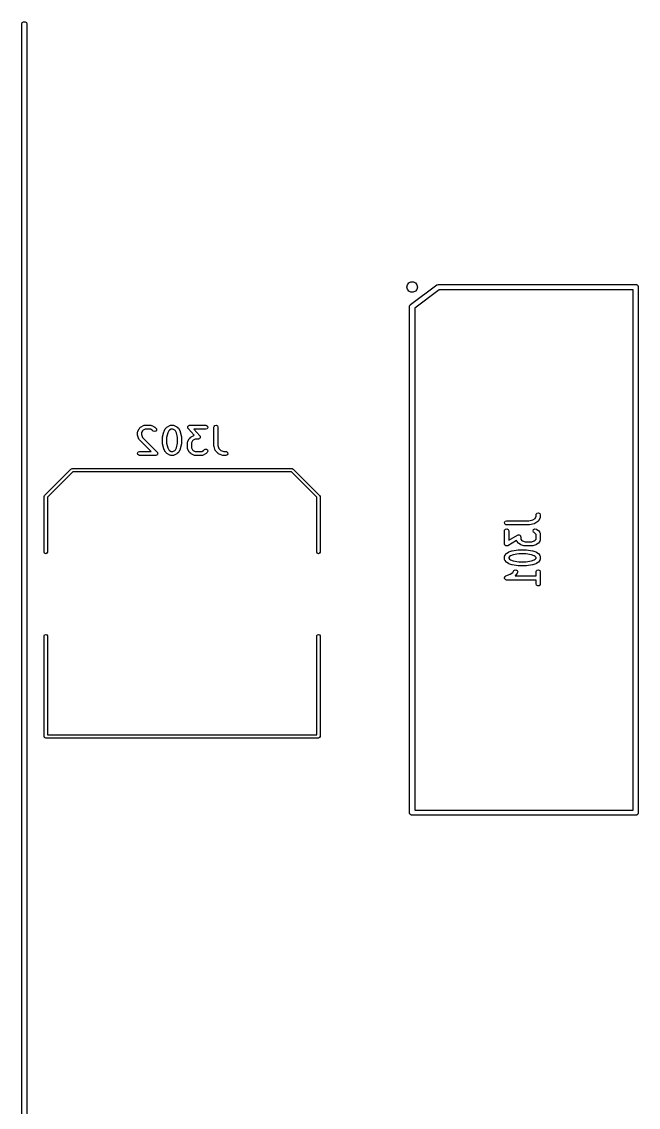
# Model space of a CAD drawing. Extents: x 54 to 297, y -260 to -31.
# Drawn here: x 72.9 to 96.35, y -84.21 to -42.9 of the extents above; entities that cross this region are included whole.
import ezdxf

# ---------------------------------------------------------------- set-up
doc = ezdxf.new("R2010")
doc.units = 0
doc.layers.add('BLACK', color=7, linetype='CONTINUOUS')

msp = doc.modelspace()

# ---------------------------------------------------------------- linework, layer by layer
at = {"layer": 'BLACK', "linetype": 'CONTINUOUS'}
for p, q in [((72.9, -43), (72.9191, -42.9412)), ((72.9191, -42.9412), (72.9691, -42.9049)), ((72.9691, -42.9049), (73.0309, -42.9049)), ((73.0309, -42.9049), (73.0809, -42.9412)), ((73.0809, -42.9412), (73.1, -43)), ((72.9, -250), (72.9, -43)), ((73.1, -43), (73.1, -250)), ((87.5699, -52.913), (87.6255, -52.8435)), ((87.6255, -52.8435), (87.7057, -52.805)), ((87.7057, -52.805), (87.7946, -52.805)), ((87.7946, -52.805), (87.8748, -52.8437)), ((87.8748, -52.8437), (87.9302, -52.9133)), ((87.55, -52.9997), (87.5699, -52.913)), ((87.5696, -53.0864), (87.55, -52.9997)), ((87.625, -53.1561), (87.5696, -53.0864)), ((87.705, -53.1949), (87.625, -53.1561)), ((87.69, -53.67), (88.69, -52.92)), ((87.794, -53.1951), (87.705, -53.1949)), ((87.8742, -53.1567), (87.794, -53.1951)), ((88.7833, -53.1), (87.85, -53.8)), ((87.9299, -53.0874), (87.8742, -53.1567)), ((87.95, -53.0007), (87.9299, -53.0874)), ((87.9302, -52.9133), (87.95, -53)), ((87.95, -53), (87.95, -53.0007)), ((88.69, -52.92), (88.6908, -52.9197)), ((88.6908, -52.9197), (88.6912, -52.9191)), ((88.6912, -52.9191), (88.7199, -52.9098)), ((88.7199, -52.9098), (88.7485, -52.9)), ((88.7485, -52.9), (88.7492, -52.9002)), ((88.7492, -52.9002), (88.75, -52.9)), ((88.75, -52.9), (96.25, -52.9)), ((96.15, -53.1), (88.7833, -53.1)), ((96.15, -72.9), (96.15, -53.1)), ((96.25, -52.9), (96.2651, -52.9049)), ((96.2651, -52.9049), (96.2809, -52.9049)), ((96.2809, -52.9049), (96.2937, -52.9142)), ((96.2937, -52.9142), (96.3088, -52.9191)), ((96.3088, -52.9191), (96.3181, -52.9319)), ((96.3181, -52.9319), (96.3309, -52.9412)), ((96.3309, -52.9412), (96.3358, -52.9563)), ((96.3358, -52.9563), (96.3451, -52.9691)), ((96.3451, -52.9691), (96.3451, -52.9849)), ((96.3451, -52.9849), (96.35, -53)), ((96.35, -53), (96.35, -73)), ((87.664, -53.707), (87.6691, -53.6912)), ((87.6691, -53.6912), (87.6813, -53.6823)), ((87.6813, -53.6823), (87.69, -53.67)), ((87.65, -53.75), (87.6547, -53.7356)), ((87.65, -73), (87.65, -53.75)), ((87.6544, -53.7205), (87.664, -53.707)), ((87.6547, -53.7356), (87.6544, -53.7205)), ((87.85, -53.8), (87.85, -72.9)), ((77.306, -58.5229), (77.3105, -58.4972)), ((77.306, -58.6181), (77.306, -58.5229)), ((77.3065, -58.6196), (77.306, -58.6181)), ((77.3098, -58.6418), (77.3065, -58.6196)), ((77.3574, -58.7847), (77.3098, -58.6418)), ((77.3105, -58.4972), (77.3134, -58.4938)), ((77.3134, -58.4938), (77.3139, -58.4893)), ((77.3139, -58.4893), (77.3615, -58.3941)), ((77.3615, -58.3941), (77.3748, -58.3761)), ((77.3748, -58.3761), (77.3755, -58.3746)), ((77.3755, -58.3746), (77.4232, -58.327)), ((77.4232, -58.327), (77.4415, -58.3141)), ((77.4415, -58.3141), (77.4426, -58.3129)), ((77.4426, -58.3129), (77.5379, -58.2653)), ((77.4902, -58.472), (77.456, -58.5406)), ((77.456, -58.5406), (77.456, -58.6059)), ((77.456, -58.6059), (77.4941, -58.7204)), ((77.5206, -58.4416), (77.4902, -58.472)), ((77.5891, -58.4074), (77.5206, -58.4416)), ((77.5379, -58.2653), (77.5629, -58.2579)), ((77.5629, -58.2579), (77.5672, -58.2589)), ((77.5672, -58.2589), (77.5714, -58.2574)), ((77.5714, -58.2574), (77.8095, -58.2574)), ((77.7918, -58.4074), (77.5891, -58.4074)), ((77.8603, -58.4416), (77.7918, -58.4074)), ((77.8095, -58.2574), (77.8352, -58.2619)), ((77.8352, -58.2619), (77.8386, -58.2648)), ((77.8386, -58.2648), (77.8431, -58.2653)), ((77.8431, -58.2653), (77.9383, -58.3129)), ((77.8993, -58.4807), (77.8603, -58.4416)), ((77.9458, -58.5023), (77.8993, -58.4807)), ((77.9383, -58.3129), (77.9563, -58.3263)), ((77.9954, -58.4891), (77.9458, -58.5023)), ((77.9563, -58.3263), (77.9578, -58.327)), ((77.9578, -58.327), (78.0054, -58.3746)), ((78.0248, -58.447), (77.9954, -58.4891)), ((78.0054, -58.3746), (78.0204, -58.3959)), ((78.0204, -58.3959), (78.0248, -58.447)), ((78.2606, -58.6951), (78.3082, -58.5047)), ((78.3082, -58.5047), (78.3135, -58.4928)), ((78.3135, -58.4928), (78.3139, -58.4893)), ((78.3139, -58.4893), (78.3615, -58.3941)), ((78.3615, -58.3941), (78.3748, -58.3761)), ((78.3748, -58.3761), (78.3755, -58.3746)), ((78.3755, -58.3746), (78.4232, -58.327)), ((78.4517, -58.549), (78.4083, -58.7226)), ((78.4232, -58.327), (78.4415, -58.3141)), ((78.4415, -58.3141), (78.4426, -58.3129)), ((78.4426, -58.3129), (78.5379, -58.2653)), ((78.4902, -58.472), (78.4517, -58.549)), ((78.5206, -58.4416), (78.4902, -58.472)), ((78.5891, -58.4074), (78.5206, -58.4416)), ((78.5379, -58.2653), (78.5629, -58.2579)), ((78.5629, -58.2579), (78.5672, -58.2589)), ((78.5672, -58.2589), (78.5714, -58.2574)), ((78.5714, -58.2574), (78.6667, -58.2574)), ((78.649, -58.4074), (78.5891, -58.4074)), ((78.7175, -58.4416), (78.649, -58.4074)), ((78.6667, -58.2574), (78.6923, -58.2619)), ((78.6923, -58.2619), (78.6958, -58.2648)), ((78.6958, -58.2648), (78.7002, -58.2653)), ((78.7002, -58.2653), (78.7954, -58.3129)), ((78.7479, -58.472), (78.7175, -58.4416)), ((78.7864, -58.549), (78.7479, -58.472)), ((78.8298, -58.7226), (78.7864, -58.549)), ((78.7954, -58.3129), (78.8135, -58.3263)), ((78.8135, -58.3263), (78.8149, -58.327)), ((78.8149, -58.327), (78.8626, -58.3746)), ((78.8626, -58.3746), (78.8754, -58.393)), ((78.8754, -58.393), (78.8766, -58.3941)), ((78.8766, -58.3941), (78.9242, -58.4893)), ((78.9242, -58.4893), (78.9279, -58.5017)), ((78.9279, -58.5017), (78.9299, -58.5047)), ((78.9299, -58.5047), (78.9775, -58.6951)), ((79.2119, -58.3194), (79.2148, -58.3142)), ((79.2154, -58.3393), (79.2119, -58.3194)), ((79.2147, -58.3082), (79.2274, -58.2924)), ((79.2148, -58.3142), (79.2147, -58.3082)), ((79.2158, -58.3595), (79.2154, -58.3393)), ((79.2202, -58.3668), (79.2158, -58.3595)), ((79.2208, -58.3699), (79.2202, -58.3668)), ((79.2234, -58.3721), (79.2208, -58.3699)), ((79.2293, -58.3818), (79.2234, -58.3721)), ((79.2274, -58.2924), (79.2375, -58.2749)), ((79.457, -58.642), (79.2293, -58.3818)), ((79.2375, -58.2749), (79.2431, -58.2729)), ((79.2431, -58.2729), (79.2469, -58.2682)), ((79.2469, -58.2682), (79.2667, -58.2643)), ((79.2667, -58.2643), (79.2857, -58.2574)), ((79.2857, -58.2574), (79.9048, -58.2574)), ((79.3474, -58.6939), (79.4426, -58.6463)), ((79.4426, -58.6463), (79.457, -58.642)), ((79.9048, -58.4074), (79.451, -58.4074)), ((79.451, -58.4074), (79.6755, -58.6639)), ((79.9048, -58.2574), (79.9304, -58.2619)), ((79.953, -58.3898), (79.9048, -58.4074)), ((79.9304, -58.2619), (79.9697, -58.2949)), ((79.9786, -58.3454), (79.953, -58.3898)), ((79.9697, -58.2949), (79.9786, -58.3454)), ((80.2107, -58.3324), (80.2152, -58.3067)), ((80.2107, -59.0467), (80.2107, -58.3324)), ((80.2152, -58.3067), (80.2482, -58.2674)), ((80.2482, -58.2674), (80.2987, -58.2585)), ((80.2987, -58.2585), (80.3432, -58.2842)), ((80.3432, -58.2842), (80.3607, -58.3324)), ((80.3607, -58.3324), (80.3607, -59.0345)), ((77.3602, -58.7882), (77.3574, -58.7847)), ((77.3606, -58.7926), (77.3602, -58.7882)), ((77.3755, -58.814), (77.3606, -58.7926)), ((77.8189, -59.2574), (77.3755, -58.814)), ((77.4941, -58.7204), (78.053, -59.2793)), ((78.2583, -58.7133), (78.2609, -58.6986)), ((78.2583, -58.9514), (78.2583, -58.7133)), ((78.2595, -58.9547), (78.2583, -58.9514)), ((78.2606, -58.9696), (78.2595, -58.9547)), ((78.2609, -58.6986), (78.2606, -58.6951)), ((78.3082, -59.1601), (78.2606, -58.9696)), ((78.4083, -58.7226), (78.4083, -58.9422)), ((78.4083, -58.9422), (78.4517, -59.1157)), ((78.7864, -59.1157), (78.8298, -58.9422)), ((78.8298, -58.9422), (78.8298, -58.7226)), ((78.9775, -58.9696), (78.9299, -59.1601)), ((78.9798, -58.9514), (78.9772, -58.9662)), ((78.9772, -58.9662), (78.9775, -58.9696)), ((78.9775, -58.6951), (78.9786, -58.7101)), ((78.9786, -58.7101), (78.9798, -58.7133)), ((78.9798, -58.7133), (78.9798, -58.9514)), ((79.2107, -58.9038), (79.2152, -58.8782)), ((79.2107, -59.1419), (79.2107, -58.9038)), ((79.2152, -58.8782), (79.2181, -58.8747)), ((79.2181, -58.8747), (79.2186, -58.8703)), ((79.2186, -58.8703), (79.2663, -58.775)), ((79.2663, -58.775), (79.2796, -58.757)), ((79.2796, -58.757), (79.2803, -58.7555)), ((79.2803, -58.7555), (79.3279, -58.7079)), ((79.3279, -58.7079), (79.3463, -58.6951)), ((79.3463, -58.6951), (79.3474, -58.6939)), ((79.395, -58.853), (79.3607, -58.9215)), ((79.3607, -58.9215), (79.3607, -59.1242)), ((79.4254, -58.8226), (79.395, -58.853)), ((79.4939, -58.7883), (79.4254, -58.8226)), ((79.619, -58.7883), (79.4939, -58.7883)), ((79.638, -58.7814), (79.619, -58.7883)), ((79.6579, -58.7775), (79.638, -58.7814)), ((79.6616, -58.7728), (79.6579, -58.7775)), ((79.6673, -58.7708), (79.6616, -58.7728)), ((79.6774, -58.7533), (79.6673, -58.7708)), ((79.6755, -58.6639), (79.6813, -58.6736)), ((79.69, -58.7375), (79.6774, -58.7533)), ((79.6813, -58.6736), (79.684, -58.6758)), ((79.684, -58.6758), (79.6845, -58.6789)), ((79.6845, -58.6789), (79.689, -58.6862)), ((79.689, -58.6862), (79.6894, -58.7064)), ((79.6894, -58.7064), (79.6929, -58.7264)), ((79.6929, -58.7264), (79.6899, -58.7315)), ((79.6899, -58.7315), (79.69, -58.7375)), ((80.2113, -59.0482), (80.2107, -59.0467)), ((80.2146, -59.0704), (80.2113, -59.0482)), ((80.3607, -59.0345), (80.3989, -59.149)), ((77.3071, -59.3194), (77.3327, -59.2749)), ((77.316, -59.3699), (77.3071, -59.3194)), ((77.3553, -59.4029), (77.316, -59.3699)), ((77.3327, -59.2749), (77.381, -59.2574)), ((77.381, -59.4074), (77.3553, -59.4029)), ((77.381, -59.2574), (77.8189, -59.2574)), ((78, -59.4074), (77.381, -59.4074)), ((78.0212, -59.3997), (78, -59.4074)), ((78.043, -59.3938), (78.0212, -59.3997)), ((78.045, -59.391), (78.043, -59.3938)), ((78.0482, -59.3898), (78.045, -59.391)), ((78.0595, -59.3703), (78.0482, -59.3898)), ((78.053, -59.2793), (78.0624, -59.2928)), ((78.0724, -59.3518), (78.0595, -59.3703)), ((78.0624, -59.2928), (78.065, -59.2949)), ((78.065, -59.2949), (78.0653, -59.2969)), ((78.0653, -59.2969), (78.068, -59.3007)), ((78.068, -59.3007), (78.0699, -59.3232)), ((78.0699, -59.3232), (78.0739, -59.3454)), ((78.0739, -59.3454), (78.0721, -59.3484)), ((78.0721, -59.3484), (78.0724, -59.3518)), ((78.3102, -59.163), (78.3082, -59.1601)), ((78.3139, -59.1754), (78.3102, -59.163)), ((78.3615, -59.2707), (78.3139, -59.1754)), ((78.3627, -59.2718), (78.3615, -59.2707)), ((78.3755, -59.2902), (78.3627, -59.2718)), ((78.4232, -59.3378), (78.3755, -59.2902)), ((78.4246, -59.3385), (78.4232, -59.3378)), ((78.4426, -59.3518), (78.4246, -59.3385)), ((78.5379, -59.3995), (78.4426, -59.3518)), ((78.4517, -59.1157), (78.4902, -59.1927)), ((78.4902, -59.1927), (78.5206, -59.2231)), ((78.5206, -59.2231), (78.5891, -59.2574)), ((78.5423, -59.4), (78.5379, -59.3995)), ((78.5458, -59.4029), (78.5423, -59.4)), ((78.5714, -59.4074), (78.5458, -59.4029)), ((78.6667, -59.4074), (78.5714, -59.4074)), ((78.5891, -59.2574), (78.649, -59.2574)), ((78.649, -59.2574), (78.7175, -59.2231)), ((78.6709, -59.4058), (78.6667, -59.4074)), ((78.6752, -59.4069), (78.6709, -59.4058)), ((78.7002, -59.3995), (78.6752, -59.4069)), ((78.7954, -59.3518), (78.7002, -59.3995)), ((78.7175, -59.2231), (78.7479, -59.1927)), ((78.7479, -59.1927), (78.7864, -59.1157)), ((78.7966, -59.3507), (78.7954, -59.3518)), ((78.8149, -59.3378), (78.7966, -59.3507)), ((78.8626, -59.2902), (78.8149, -59.3378)), ((78.8632, -59.2887), (78.8626, -59.2902)), ((78.8766, -59.2707), (78.8632, -59.2887)), ((78.9242, -59.1754), (78.8766, -59.2707)), ((78.9246, -59.1719), (78.9242, -59.1754)), ((78.9299, -59.1601), (78.9246, -59.1719)), ((79.2122, -59.1461), (79.2107, -59.1419)), ((79.2112, -59.1505), (79.2122, -59.1461)), ((79.2186, -59.1754), (79.2112, -59.1505)), ((79.2663, -59.2707), (79.2186, -59.1754)), ((79.2674, -59.2718), (79.2663, -59.2707)), ((79.2803, -59.2902), (79.2674, -59.2718)), ((79.3279, -59.3378), (79.2803, -59.2902)), ((79.3294, -59.3385), (79.3279, -59.3378)), ((79.3474, -59.3518), (79.3294, -59.3385)), ((79.4426, -59.3995), (79.3474, -59.3518)), ((79.3607, -59.1242), (79.395, -59.1927)), ((79.395, -59.1927), (79.4254, -59.2231)), ((79.4254, -59.2231), (79.4939, -59.2574)), ((79.4471, -59.4), (79.4426, -59.3995)), ((79.4505, -59.4029), (79.4471, -59.4)), ((79.4762, -59.4074), (79.4505, -59.4029)), ((79.7619, -59.4074), (79.4762, -59.4074)), ((79.4939, -59.2574), (79.7442, -59.2574)), ((79.7442, -59.2574), (79.8127, -59.2231)), ((79.7661, -59.4058), (79.7619, -59.4074)), ((79.7705, -59.4069), (79.7661, -59.4058)), ((79.7954, -59.3995), (79.7705, -59.4069)), ((79.8907, -59.3518), (79.7954, -59.3995)), ((79.8127, -59.2231), (79.8517, -59.1841)), ((79.8517, -59.1841), (79.8731, -59.1692)), ((79.8731, -59.1692), (79.9242, -59.1647)), ((79.8918, -59.3507), (79.8907, -59.3518)), ((79.9102, -59.3378), (79.8918, -59.3507)), ((79.9578, -59.2902), (79.9102, -59.3378)), ((79.9242, -59.1647), (79.9662, -59.1941)), ((79.9795, -59.2437), (79.9578, -59.2902)), ((79.9662, -59.1941), (79.9795, -59.2437)), ((80.2622, -59.2132), (80.2146, -59.0704)), ((80.265, -59.2168), (80.2622, -59.2132)), ((80.2654, -59.2212), (80.265, -59.2168)), ((80.2803, -59.2426), (80.2654, -59.2212)), ((80.3755, -59.3378), (80.2803, -59.2426)), ((80.3796, -59.3397), (80.3755, -59.3378)), ((80.3819, -59.3435), (80.3796, -59.3397)), ((80.4049, -59.3559), (80.3819, -59.3435)), ((80.3989, -59.149), (80.4691, -59.2192)), ((80.5477, -59.4035), (80.4049, -59.3559)), ((80.4691, -59.2192), (80.5836, -59.2574)), ((80.5493, -59.4035), (80.5477, -59.4035)), ((80.5714, -59.4074), (80.5493, -59.4035)), ((80.6667, -59.4074), (80.5714, -59.4074)), ((80.5836, -59.2574), (80.6667, -59.2574)), ((80.6667, -59.2574), (80.6923, -59.2619)), ((80.7149, -59.3898), (80.6667, -59.4074)), ((80.6923, -59.2619), (80.7316, -59.2949)), ((80.7405, -59.3454), (80.7149, -59.3898)), ((80.7316, -59.2949), (80.7405, -59.3454)), ((73.7726, -60.9276), (74.7726, -59.9276)), ((74.8399, -60.03), (73.875, -60.9949)), ((74.7726, -59.9276), (74.815, -59.91)), ((74.815, -59.91), (83.185, -59.91)), ((83.1601, -60.03), (74.8399, -60.03)), ((84.125, -60.9949), (83.1601, -60.03)), ((83.185, -59.91), (83.2274, -59.9276)), ((83.2274, -59.9276), (83.2274, -59.9276)), ((83.2274, -59.9276), (84.2274, -60.9276)), ((73.755, -60.97), (73.7726, -60.9276)), ((73.755, -63.085), (73.755, -60.97)), ((73.875, -60.9949), (73.875, -63.085)), ((84.125, -63.085), (84.125, -60.9949)), ((84.2274, -60.9276), (84.245, -60.97)), ((84.245, -60.97), (84.245, -63.085)), ((91.2641, -61.9575), (91.2914, -61.9101)), ((91.2914, -61.9101), (91.3429, -61.8914)), ((91.3429, -61.8914), (92.1912, -61.8914)), ((92.1912, -61.8914), (92.3395, -61.8585)), ((92.3395, -61.8585), (92.4237, -61.8024)), ((92.5301, -61.9237), (92.4158, -61.9999)), ((92.4237, -61.8024), (92.4629, -61.724)), ((92.4629, -61.6667), (92.4677, -61.6393)), ((92.4629, -61.724), (92.4629, -61.6667)), ((92.4677, -61.6393), (92.5029, -61.5974)), ((92.5029, -61.5974), (92.5567, -61.5879)), ((92.5343, -61.918), (92.5301, -61.9237)), ((92.5407, -61.9152), (92.5343, -61.918)), ((92.5573, -61.8929), (92.5407, -61.9152)), ((92.5567, -61.5879), (92.6041, -61.6152)), ((92.6144, -61.7786), (92.5573, -61.8929)), ((92.6041, -61.6152), (92.6229, -61.6667)), ((92.615, -61.7739), (92.6144, -61.7786)), ((92.618, -61.7702), (92.615, -61.7739)), ((92.6229, -61.7429), (92.618, -61.7702)), ((92.6229, -61.6667), (92.6229, -61.7429)), ((91.2629, -62.2762), (91.2677, -62.2488)), ((91.2629, -62.7714), (91.2629, -62.2762)), ((91.2736, -62.0114), (91.2641, -61.9575)), ((91.2677, -62.2488), (91.3029, -62.2069)), ((91.3155, -62.0466), (91.2736, -62.0114)), ((91.3029, -62.2069), (91.3567, -62.1974)), ((91.3429, -62.0514), (91.3155, -62.0466)), ((92.2, -62.0514), (91.3429, -62.0514)), ((91.3567, -62.1974), (91.4041, -62.2248)), ((91.4041, -62.2248), (91.4229, -62.2762)), ((91.4229, -62.2762), (91.4229, -62.6321)), ((92.2036, -62.0501), (92.2, -62.0514)), ((92.2174, -62.0495), (92.2036, -62.0501)), ((92.3888, -62.0114), (92.2174, -62.0495)), ((92.3487, -62.271), (92.3707, -62.2209)), ((92.3641, -62.3236), (92.3487, -62.271)), ((92.3842, -62.3428), (92.3641, -62.3236)), ((92.3707, -62.2209), (92.4198, -62.1967)), ((92.4299, -62.3732), (92.3842, -62.3428)), ((92.3895, -62.011), (92.3888, -62.0114)), ((92.3904, -62.0111), (92.3895, -62.011)), ((92.4158, -61.9999), (92.3904, -62.0111)), ((92.4198, -62.1967), (92.4729, -62.2096)), ((92.4729, -62.2096), (92.5301, -62.2477)), ((92.5301, -62.2477), (92.5491, -62.2659)), ((92.5491, -62.2659), (92.5497, -62.2663)), ((92.5497, -62.2663), (92.6069, -62.3425)), ((92.6069, -62.3425), (92.6194, -62.3673)), ((92.6194, -62.3673), (92.6188, -62.3792)), ((91.2677, -62.7848), (91.2629, -62.7714)), ((91.7235, -62.642), (91.3832, -62.8405)), ((91.4229, -62.6321), (91.7597, -62.4357)), ((91.7234, -62.6423), (91.7235, -62.642)), ((91.736, -62.667), (91.7234, -62.6423)), ((91.7931, -62.7432), (91.736, -62.667)), ((91.7597, -62.4357), (91.7599, -62.4356)), ((91.7599, -62.4356), (91.76, -62.4355)), ((91.76, -62.4355), (91.7603, -62.4354)), ((91.7603, -62.4354), (91.7858, -62.426)), ((91.7858, -62.426), (91.7998, -62.4285)), ((91.7937, -62.7436), (91.7931, -62.7432)), ((91.8128, -62.7618), (91.7937, -62.7436)), ((91.7998, -62.4285), (91.8139, -62.426)), ((91.8699, -62.7999), (91.8128, -62.7618)), ((91.8139, -62.426), (91.826, -62.4329)), ((91.826, -62.4329), (91.8397, -62.4353)), ((91.8397, -62.4353), (91.8489, -62.4462)), ((91.8489, -62.4462), (91.8613, -62.4533)), ((91.8613, -62.4533), (91.8661, -62.4664)), ((91.8661, -62.4664), (91.8751, -62.4771)), ((91.8751, -62.4771), (91.8751, -62.4913)), ((91.8751, -62.4913), (91.88, -62.5048)), ((91.88, -62.5048), (91.88, -62.5924)), ((91.88, -62.5924), (91.9129, -62.6363)), ((91.9129, -62.6363), (91.9497, -62.6608)), ((91.9497, -62.6608), (92.0416, -62.6914)), ((92.0416, -62.6914), (92.3013, -62.6914)), ((92.3013, -62.6914), (92.3931, -62.6608)), ((92.3931, -62.6608), (92.4299, -62.6363)), ((92.4629, -62.4171), (92.4299, -62.3732)), ((92.4299, -62.6363), (92.4629, -62.5924)), ((92.4629, -62.5924), (92.4629, -62.4171)), ((92.5301, -62.7618), (92.4729, -62.7999)), ((92.5305, -62.7612), (92.5301, -62.7618)), ((92.5497, -62.7432), (92.5305, -62.7612)), ((92.6069, -62.667), (92.5497, -62.7432)), ((92.6103, -62.6556), (92.6069, -62.667)), ((92.618, -62.6464), (92.6103, -62.6556)), ((92.6229, -62.619), (92.618, -62.6464)), ((92.6188, -62.3792), (92.6229, -62.3905)), ((92.6229, -62.3905), (92.6229, -62.619)), ((73.7726, -63.1274), (73.755, -63.085)), ((73.815, -63.145), (73.7726, -63.1274)), ((73.8574, -63.1274), (73.815, -63.145)), ((73.875, -63.085), (73.8574, -63.1274)), ((84.1426, -63.1274), (84.125, -63.085)), ((84.185, -63.145), (84.1426, -63.1274)), ((84.2274, -63.1274), (84.185, -63.145)), ((84.245, -63.085), (84.2274, -63.1274)), ((91.2678, -62.7991), (91.2677, -62.7848)), ((91.2768, -62.8098), (91.2678, -62.7991)), ((91.2816, -62.8229), (91.2768, -62.8098)), ((91.2789, -63.2187), (91.336, -63.1425)), ((91.2939, -62.83), (91.2816, -62.8229)), ((91.3032, -62.8409), (91.2939, -62.83)), ((91.3169, -62.8432), (91.3032, -62.8409)), ((91.329, -62.8502), (91.3169, -62.8432)), ((91.343, -62.8477), (91.329, -62.8502)), ((91.336, -63.1425), (91.3552, -63.1245)), ((91.3571, -62.8501), (91.343, -62.8477)), ((91.3552, -63.1245), (91.3556, -63.1239)), ((91.3556, -63.1239), (91.4128, -63.0858)), ((91.3825, -62.8408), (91.3571, -62.8501)), ((91.3829, -62.8407), (91.3825, -62.8408)), ((91.3832, -62.8405), (91.3829, -62.8406)), ((91.3829, -62.8406), (91.3829, -62.8407)), ((91.4128, -63.0858), (91.4291, -63.0786)), ((91.4291, -63.0786), (91.4318, -63.0765)), ((91.4318, -63.0765), (91.5461, -63.0384)), ((91.5908, -63.1922), (91.4926, -63.2249)), ((91.5461, -63.0384), (91.5554, -63.037)), ((91.5554, -63.037), (91.5583, -63.0354)), ((91.5583, -63.0354), (91.7868, -62.9973)), ((91.8066, -63.1562), (91.5908, -63.1922)), ((91.7868, -62.9973), (91.7968, -62.9974)), ((91.7968, -62.9974), (91.8, -62.9962)), ((91.8, -62.9962), (92.0857, -62.9962)), ((92.0791, -63.1562), (91.8066, -63.1562)), ((91.8733, -62.8007), (91.8699, -62.7999)), ((91.889, -62.8092), (91.8733, -62.8007)), ((92.0033, -62.8473), (91.889, -62.8092)), ((92.005, -62.8473), (92.0033, -62.8473)), ((92.0286, -62.8514), (92.005, -62.8473)), ((92.3143, -62.8514), (92.0286, -62.8514)), ((92.2949, -63.1922), (92.0791, -63.1562)), ((92.0857, -62.9962), (92.0955, -62.9979)), ((92.0955, -62.9979), (92.0989, -62.9973)), ((92.0989, -62.9973), (92.3274, -63.0354)), ((92.3931, -63.2249), (92.2949, -63.1922)), ((92.3159, -62.8508), (92.3143, -62.8514)), ((92.3396, -62.8473), (92.3159, -62.8508)), ((92.3274, -63.0354), (92.3362, -63.0385)), ((92.3362, -63.0385), (92.3396, -63.0384)), ((92.4539, -62.8092), (92.3396, -62.8473)), ((92.3396, -63.0384), (92.4539, -63.0765)), ((92.4566, -62.8071), (92.4539, -62.8092)), ((92.4539, -63.0765), (92.4696, -63.085)), ((92.4729, -62.7999), (92.4566, -62.8071)), ((92.4696, -63.085), (92.4729, -63.0858)), ((92.4729, -63.0858), (92.5301, -63.1239)), ((92.5301, -63.1239), (92.5491, -63.1421)), ((92.5491, -63.1421), (92.5497, -63.1425)), ((92.5497, -63.1425), (92.6069, -63.2187)), ((91.2629, -63.2667), (91.2677, -63.2393)), ((91.2629, -63.3429), (91.2629, -63.2667)), ((91.267, -63.3541), (91.2629, -63.3429)), ((91.2663, -63.3661), (91.267, -63.3541)), ((91.2789, -63.3909), (91.2663, -63.3661)), ((91.2677, -63.2393), (91.2754, -63.2301)), ((91.2754, -63.2301), (91.2789, -63.2187)), ((91.336, -63.467), (91.2789, -63.3909)), ((91.3366, -63.4674), (91.336, -63.467)), ((91.3556, -63.4856), (91.3366, -63.4674)), ((91.4128, -63.5237), (91.3556, -63.4856)), ((91.4161, -63.5245), (91.4128, -63.5237)), ((91.4318, -63.533), (91.4161, -63.5245)), ((91.4558, -63.2494), (91.4229, -63.2933)), ((91.4229, -63.2933), (91.4229, -63.3162)), ((91.4229, -63.3162), (91.4558, -63.3601)), ((91.5461, -63.5711), (91.4318, -63.533)), ((91.4926, -63.2249), (91.4558, -63.2494)), ((91.4558, -63.3601), (91.4926, -63.3846)), ((91.4926, -63.3846), (91.5908, -63.4174)), ((91.5495, -63.571), (91.5461, -63.5711)), ((91.5583, -63.5741), (91.5495, -63.571)), ((91.7868, -63.6122), (91.5583, -63.5741)), ((91.5908, -63.4174), (91.8066, -63.4533)), ((91.8066, -63.4533), (92.0791, -63.4533)), ((92.0791, -63.4533), (92.2949, -63.4174)), ((92.3274, -63.5741), (92.0989, -63.6122)), ((92.2949, -63.4174), (92.3931, -63.3846)), ((92.3304, -63.5725), (92.3274, -63.5741)), ((92.3396, -63.5711), (92.3304, -63.5725)), ((92.4539, -63.533), (92.3396, -63.5711)), ((92.4299, -63.2494), (92.3931, -63.2249)), ((92.3931, -63.3846), (92.4299, -63.3601)), ((92.4629, -63.2933), (92.4299, -63.2494)), ((92.4299, -63.3601), (92.4629, -63.3162)), ((92.4566, -63.5309), (92.4539, -63.533)), ((92.4729, -63.5237), (92.4566, -63.5309)), ((92.4629, -63.3162), (92.4629, -63.2933)), ((92.5301, -63.4856), (92.4729, -63.5237)), ((92.5305, -63.485), (92.5301, -63.4856)), ((92.5497, -63.467), (92.5305, -63.485)), ((92.6069, -63.3909), (92.5497, -63.467)), ((92.6069, -63.2187), (92.6194, -63.2434)), ((92.6103, -63.3794), (92.6069, -63.3909)), ((92.618, -63.3702), (92.6103, -63.3794)), ((92.6229, -63.3429), (92.618, -63.3702)), ((92.6194, -63.2434), (92.6188, -63.2554)), ((92.6188, -63.2554), (92.6229, -63.2667)), ((92.6229, -63.2667), (92.6229, -63.3429)), ((91.271, -64.0315), (91.283, -64.0199)), ((91.283, -64.0199), (91.2914, -64.0054)), ((91.2914, -64.0054), (91.3022, -64.0015)), ((91.3022, -64.0015), (91.3104, -63.9936)), ((91.3104, -63.9936), (91.4756, -63.9201)), ((91.4756, -63.9201), (91.5728, -63.8553)), ((91.5728, -63.8553), (91.6217, -63.7901)), ((91.6217, -63.7901), (91.642, -63.7711)), ((91.642, -63.7711), (91.6953, -63.7587)), ((91.6729, -63.9808), (91.6642, -63.9867)), ((91.6642, -63.9867), (92.4629, -63.9867)), ((91.6734, -63.9803), (91.6729, -63.9808)), ((91.6926, -63.9623), (91.6734, -63.9803)), ((91.7497, -63.8861), (91.6926, -63.9623)), ((91.6953, -63.7587), (91.7441, -63.7834)), ((91.7441, -63.7834), (91.7656, -63.8337)), ((91.7656, -63.8337), (91.7497, -63.8861)), ((91.7902, -63.6116), (91.7868, -63.6122)), ((91.8, -63.6133), (91.7902, -63.6116)), ((92.0857, -63.6133), (91.8, -63.6133)), ((92.089, -63.6122), (92.0857, -63.6133)), ((92.0989, -63.6122), (92.089, -63.6122)), ((92.4629, -63.8381), (92.4677, -63.8107)), ((92.4629, -63.9867), (92.4629, -63.8381)), ((92.4677, -63.8107), (92.5029, -63.7688)), ((92.5029, -63.7688), (92.5567, -63.7593)), ((92.5567, -63.7593), (92.6041, -63.7867)), ((92.6041, -63.7867), (92.6229, -63.8381)), ((92.6229, -63.8381), (92.6229, -64.2952)), ((91.2641, -64.0528), (91.2698, -64.0429)), ((91.267, -64.0693), (91.2641, -64.0528)), ((91.2652, -64.086), (91.267, -64.0693)), ((91.2716, -64.0954), (91.2652, -64.086)), ((91.2698, -64.0429), (91.271, -64.0315)), ((91.2736, -64.1067), (91.2716, -64.0954)), ((91.2864, -64.1174), (91.2736, -64.1067)), ((91.2958, -64.1314), (91.2864, -64.1174)), ((91.3068, -64.1345), (91.2958, -64.1314)), ((91.3155, -64.1418), (91.3068, -64.1345)), ((91.3429, -64.1467), (91.3155, -64.1418)), ((92.4629, -64.1467), (91.3429, -64.1467)), ((92.4629, -64.2952), (92.4629, -64.1467)), ((92.4816, -64.3467), (92.4629, -64.2952)), ((92.529, -64.374), (92.4816, -64.3467)), ((92.5829, -64.3645), (92.529, -64.374)), ((92.618, -64.3226), (92.5829, -64.3645)), ((92.6229, -64.2952), (92.618, -64.3226)), ((73.755, -66.275), (73.7726, -66.2326)), ((73.755, -70.1), (73.755, -66.275)), ((73.7726, -66.2326), (73.815, -66.215)), ((73.815, -66.215), (73.8574, -66.2326)), ((73.8574, -66.2326), (73.875, -66.275)), ((73.875, -66.275), (73.875, -70.04)), ((84.125, -66.275), (84.1426, -66.2326)), ((84.125, -70.04), (84.125, -66.275)), ((84.1426, -66.2326), (84.185, -66.215)), ((84.185, -66.215), (84.2274, -66.2326)), ((84.2274, -66.2326), (84.245, -66.275)), ((84.245, -66.275), (84.245, -70.1)), ((73.7726, -70.1424), (73.755, -70.1)), ((73.815, -70.16), (73.7726, -70.1424)), ((84.185, -70.16), (73.815, -70.16)), ((73.875, -70.04), (84.125, -70.04)), ((84.2274, -70.1424), (84.185, -70.16)), ((84.245, -70.1), (84.2274, -70.1424)), ((87.6549, -73.0151), (87.65, -73)), ((87.6549, -73.0309), (87.6549, -73.0151)), ((87.6642, -73.0437), (87.6549, -73.0309)), ((87.6691, -73.0588), (87.6642, -73.0437)), ((87.6819, -73.0681), (87.6691, -73.0588)), ((87.6912, -73.0809), (87.6819, -73.0681)), ((87.7063, -73.0858), (87.6912, -73.0809)), ((87.7191, -73.0951), (87.7063, -73.0858)), ((87.7349, -73.0951), (87.7191, -73.0951)), ((87.75, -73.1), (87.7349, -73.0951)), ((96.25, -73.1), (87.75, -73.1)), ((87.85, -72.9), (96.15, -72.9)), ((96.2651, -73.0951), (96.25, -73.1)), ((96.2809, -73.0951), (96.2651, -73.0951)), ((96.2937, -73.0858), (96.2809, -73.0951)), ((96.3088, -73.0809), (96.2937, -73.0858)), ((96.3181, -73.0681), (96.3088, -73.0809)), ((96.3309, -73.0588), (96.3181, -73.0681)), ((96.3358, -73.0437), (96.3309, -73.0588)), ((96.3451, -73.0309), (96.3358, -73.0437)), ((96.35, -73), (96.3451, -73.0151)), ((96.3451, -73.0151), (96.3451, -73.0309))]:
    msp.add_line(p, q, dxfattribs=at)

doc.saveas('drawing.dxf')
